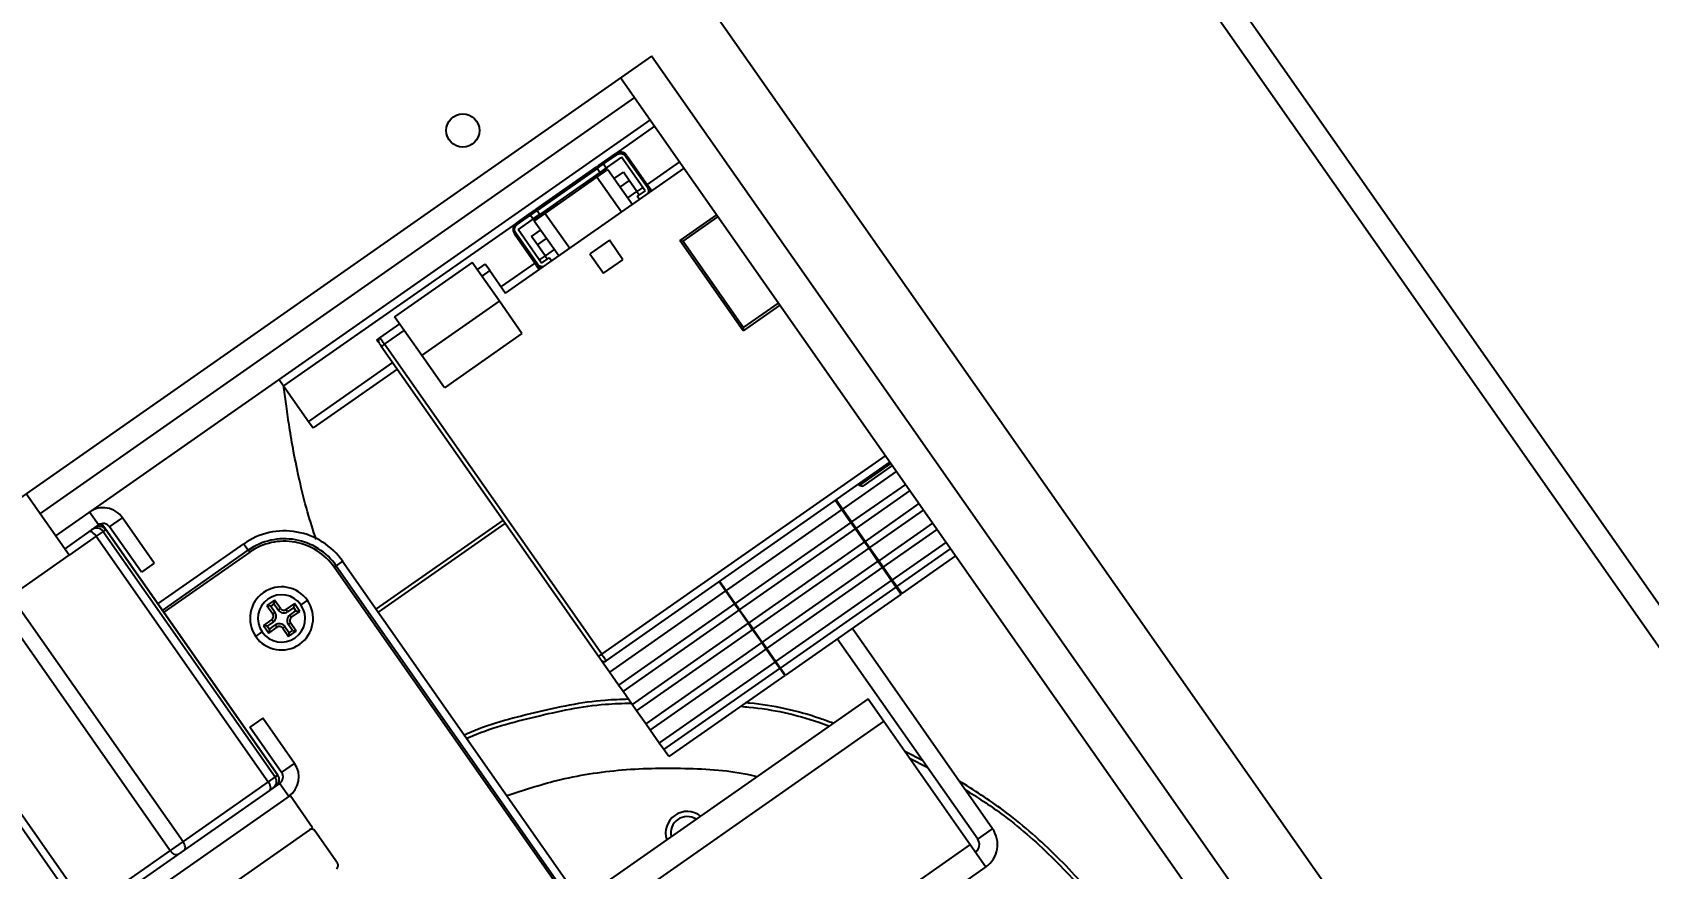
# Model space of a CAD drawing. Header units: millimetres. Extents: x 152904052 to 153933663, y 538271515 to 539240469.
# Drawn here: x 153452259.3 to 153452464.1, y 538569499 to 538569605.1 of the extents above; entities that cross this region are included whole.
import ezdxf
from ezdxf.enums import TextEntityAlignment as Align

# ---------------------------------------------------------------- set-up
doc = ezdxf.new("R2010")
doc.units = ezdxf.units.MM
doc.layers.add('POWR', color=5, linetype='Continuous')
doc.layers.add('TEXT', color=7, linetype='Continuous')
doc.styles.get("Standard").update_dxf_attribs({"font": 'Gulim.ttf'})

msp = doc.modelspace()

# ---------------------------------------------------------------- linework, layer by layer
at = {"layer": 'POWR', "color": 7}
for p, q in [((153452338.93, 538569707.72), (153452525.69, 538569441)), ((153452341.47, 538569709.5), (153452528.19, 538569442.84)), ((153452296.42, 538569677.95), (153452483.18, 538569411.24)), ((153452337.74, 538569602.02), (153452026.02, 538569383.75)), ((153452458.2, 538569430), (153452337.74, 538569602.02)), ((153452454.26, 538569427.25), (153452333.81, 538569599.27)), ((153452335.56, 538569596.77), (153452260.24, 538569544.03)), ((153452337.54, 538569593.95), (153452262.22, 538569541.2)), ((153452338.11, 538569593.13), (153452333.22, 538569589.7)), ((153452331.38, 538569588.41), (153452333.22, 538569589.7)), ((153452331.65, 538569588.36), (153452333.33, 538569589.53)), ((153452333.92, 538569589.21), (153452332, 538569587.87)), ((153452333.22, 538569589.7), (153452333.33, 538569589.53)), ((153452336.91, 538569584.96), (153452333.92, 538569589.21)), ((153452334.45, 538569589.34), (153452334.61, 538569589.45)), ((153452334.45, 538569589.34), (153452337.2, 538569585.41)), ((153452334.61, 538569589.45), (153452337.36, 538569585.52)), ((153452319.24, 538569571.98), (153452341.84, 538569587.8)), ((153452323.1, 538569582.61), (153452330.72, 538569587.95)), ((153452330.84, 538569587.78), (153452323.22, 538569582.45)), ((153452331.18, 538569587.29), (153452323.56, 538569581.96)), ((153452329.12, 538569585.61), (153452332.11, 538569587.7)), ((153452330.72, 538569587.95), (153452330.84, 538569587.78)), ((153452330.82, 538569586.67), (153452332.21, 538569587.65)), ((153452330.84, 538569587.78), (153452331.65, 538569588.36)), ((153452331.18, 538569587.29), (153452330.84, 538569587.78)), ((153452332, 538569587.87), (153452331.18, 538569587.29)), ((153452331.65, 538569588.36), (153452332, 538569587.87)), ((153452332.11, 538569587.7), (153452332, 538569587.87)), ((153452332.21, 538569587.65), (153452335.31, 538569583.23)), ((153452333.01, 538569586.5), (153452334.16, 538569587.31)), ((153452334.91, 538569586.24), (153452334.16, 538569587.31)), ((153452341.27, 538569588.62), (153452337.19, 538569585.77)), ((153452324.27, 538569582.09), (153452330.82, 538569586.67)), ((153452329.01, 538569585.77), (153452329.18, 538569585.53)), ((153452333.92, 538569582.25), (153452330.82, 538569586.67)), ((153452334.91, 538569586.24), (153452333.76, 538569585.44)), ((153452334.74, 538569584.05), (153452335.88, 538569584.85)), ((153452335.88, 538569584.85), (153452334.91, 538569586.24)), ((153452336.62, 538569585.36), (153452335.88, 538569584.85)), ((153452335.88, 538569584.85), (153452336.17, 538569584.44)), ((153452336.91, 538569584.96), (153452335.92, 538569584.27)), ((153452337.36, 538569585.52), (153452337.2, 538569585.41)), ((153452337.37, 538569585.52), (153452337.77, 538569584.95)), ((153452322.86, 538569581.22), (153452325.85, 538569583.32)), ((153452325.9, 538569583.23), (153452325.73, 538569583.48)), ((153452336.21, 538569583.86), (153452335.92, 538569584.27)), ((153452320.6, 538569580.86), (153452291.11, 538569560.22)), ((153452320.6, 538569580.86), (153452322.45, 538569582.16)), ((153452320.72, 538569580.7), (153452320.6, 538569580.86)), ((153452320.72, 538569580.7), (153452322.4, 538569581.88)), ((153452322.74, 538569581.39), (153452320.82, 538569580.04)), ((153452322.4, 538569581.88), (153452323.22, 538569582.45)), ((153452322.4, 538569581.88), (153452322.74, 538569581.39)), ((153452323.56, 538569581.96), (153452322.74, 538569581.39)), ((153452322.74, 538569581.39), (153452322.86, 538569581.22)), ((153452322.87, 538569581.11), (153452324.27, 538569582.09)), ((153452325.97, 538569576.69), (153452322.87, 538569581.11)), ((153452323.22, 538569582.45), (153452323.1, 538569582.61)), ((153452323.22, 538569582.45), (153452323.56, 538569581.96)), ((153452324.27, 538569582.09), (153452327.36, 538569577.66)), ((153452345.96, 538569581.92), (153452341.3, 538569578.65)), ((153452341.72, 538569578.58), (153452346.14, 538569581.67)), ((153452320.36, 538569579.47), (153452320.52, 538569579.59)), ((153452323.11, 538569575.54), (153452320.36, 538569579.47)), ((153452323.28, 538569575.65), (153452320.52, 538569579.59)), ((153452323.8, 538569575.78), (153452320.82, 538569580.04)), ((153452322.53, 538569579.16), (153452323.68, 538569579.96)), ((153452323.28, 538569578.1), (153452322.53, 538569579.16)), ((153452323.28, 538569578.1), (153452324.42, 538569578.9)), ((153452332.39, 538569578.68), (153452329.93, 538569576.96)), ((153452334.11, 538569576.22), (153452332.39, 538569578.68)), ((153452341.3, 538569578.65), (153452341.72, 538569578.58)), ((153452349.33, 538569567.18), (153452341.3, 538569578.65)), ((153452324.25, 538569576.7), (153452323.28, 538569578.1)), ((153452324.25, 538569576.7), (153452323.51, 538569576.19)), ((153452325.4, 538569577.51), (153452324.25, 538569576.7)), ((153452324.25, 538569576.7), (153452324.54, 538569576.29)), ((153452329.93, 538569576.96), (153452331.65, 538569574.5)), ((153452341.72, 538569578.58), (153452349.4, 538569567.6)), ((153452315, 538569575.87), (153452305.17, 538569568.99)), ((153452318.45, 538569570.96), (153452315, 538569575.87)), ((153452315.65, 538569574.95), (153452316.66, 538569575.66)), ((153452317.23, 538569574.84), (153452316.22, 538569574.13)), ((153452317.23, 538569574.84), (153452316.66, 538569575.66)), ((153452317.23, 538569574.84), (153452319.24, 538569571.98)), ((153452322.94, 538569575.79), (153452318.67, 538569572.8)), ((153452323.28, 538569575.65), (153452323.11, 538569575.54)), ((153452323.11, 538569575.54), (153452323.51, 538569574.97)), ((153452323.8, 538569575.78), (153452324.78, 538569576.47)), ((153452325.07, 538569576.06), (153452324.78, 538569576.47)), ((153452331.65, 538569574.5), (153452334.11, 538569576.22)), ((153452308.62, 538569564.08), (153452318.45, 538569570.96)), ((153452321.31, 538569566.86), (153452318.45, 538569570.96)), ((153452353.99, 538569570.45), (153452349.33, 538569567.18)), ((153452349.4, 538569567.6), (153452353.82, 538569570.7)), ((153452308.62, 538569564.08), (153452305.17, 538569568.99)), ((153452302.91, 538569566.03), (153452303.32, 538569566.32)), ((153452303.32, 538569566.32), (153452305.82, 538569568.07)), ((153452303.89, 538569565.5), (153452306.39, 538569567.25)), ((153452321.31, 538569566.86), (153452311.48, 538569559.98)), ((153452349.33, 538569567.18), (153452349.4, 538569567.6)), ((153452303.1, 538569565.77), (153452302.91, 538569566.03)), ((153452331.02, 538569525.9), (153452303.48, 538569565.22)), ((153452331.43, 538569526.18), (153452303.89, 538569565.5)), ((153452304.92, 538569563.17), (153452294.27, 538569555.71)), ((153452305.49, 538569562.35), (153452294.84, 538569554.89)), ((153452311.48, 538569559.98), (153452308.62, 538569564.08)), ((153452290.54, 538569561.04), (153452291.11, 538569560.22)), ((153452291.11, 538569560.22), (153452294.27, 538569555.71)), ((153452294.27, 538569555.71), (153452294.84, 538569554.89)), ((153452331.43, 538569526.18), (153452367.37, 538569551.35)), ((153452332, 538569525.36), (153452367.94, 538569550.53)), ((153452364.08, 538569547.59), (153452368.06, 538569550.37)), ((153452368.23, 538569550.12), (153452364.5, 538569547.51)), ((153452368.75, 538569549.37), (153452361.93, 538569544.6)), ((153452263.94, 538569538.75), (153452258.49, 538569546.53)), ((153452369.9, 538569547.73), (153452363.08, 538569542.96)), ((153452363.65, 538569542.14), (153452370.47, 538569546.92)), ((153452363.97, 538569547.75), (153452364.08, 538569547.59)), ((153452364.08, 538569547.59), (153452364.5, 538569547.51)), ((153452267.67, 538569542.58), (153452266.52, 538569544.22)), ((153452361.85, 538569544.54), (153452347.18, 538569534.27)), ((153452361.04, 538569545.7), (153452361.85, 538569544.54)), ((153452361.93, 538569544.6), (153452361.12, 538569545.75)), ((153452361.85, 538569544.54), (153452362.99, 538569542.9)), ((153452363.08, 538569542.96), (153452361.93, 538569544.6)), ((153452371.62, 538569545.28), (153452364.8, 538569540.5)), ((153452365.37, 538569539.68), (153452372.19, 538569544.46)), ((153452267.67, 538569542.58), (153452263.37, 538569539.57)), ((153452268.23, 538569541.75), (153452267.37, 538569541.15)), ((153452267.95, 538569542.71), (153452268.25, 538569542.28)), ((153452268.04, 538569542.74), (153452268.55, 538569542.02)), ((153452268.57, 538569541.99), (153452268.05, 538569542.74)), ((153452268.57, 538569541.99), (153452268.23, 538569541.75)), ((153452268.23, 538569541.75), (153452290.03, 538569510.62)), ((153452290.37, 538569510.86), (153452268.57, 538569541.99)), ((153452268.57, 538569541.99), (153452290.37, 538569510.86)), ((153452268.57, 538569541.99), (153452268.57, 538569541.99)), ((153452269.06, 538569542.33), (153452270.7, 538569543.48)), ((153452273.08, 538569536.6), (153452269.06, 538569542.33)), ((153452274.71, 538569537.75), (153452270.7, 538569543.48)), ((153452318.91, 538569543.18), (153452302.84, 538569531.93)), ((153452303.12, 538569531.52), (153452319.2, 538569542.77)), ((153452362.99, 538569542.9), (153452348.33, 538569532.63)), ((153452348.9, 538569531.81), (153452363.57, 538569542.08)), ((153452362.99, 538569542.9), (153452363.57, 538569542.08)), ((153452363.65, 538569542.14), (153452363.08, 538569542.96)), ((153452363.57, 538569542.08), (153452364.71, 538569540.44)), ((153452364.8, 538569540.5), (153452363.65, 538569542.14)), ((153452373.34, 538569542.82), (153452366.52, 538569538.04)), ((153452367.09, 538569537.22), (153452373.91, 538569542)), ((153452267.37, 538569541.15), (153452263.94, 538569538.75)), ((153452267.37, 538569541.15), (153452289.17, 538569510.02)), ((153452275.17, 538569532.57), (153452286.06, 538569540.2)), ((153452286.06, 538569540.2), (153452286.63, 538569539.38)), ((153452364.71, 538569540.44), (153452350.05, 538569530.18)), ((153452364.71, 538569540.44), (153452365.29, 538569539.62)), ((153452365.37, 538569539.68), (153452364.8, 538569540.5)), ((153452368.24, 538569535.59), (153452375.06, 538569540.36)), ((153452042.77, 538569383.88), (153452263.94, 538569538.75)), ((153452274.71, 538569537.75), (153452273.08, 538569536.6)), ((153452275.74, 538569531.75), (153452286.63, 538569539.38)), ((153452286.81, 538569539.13), (153452275.91, 538569531.5)), ((153452286.81, 538569539.13), (153452286.63, 538569539.38)), ((153452298.59, 538569537.99), (153452297.78, 538569537.41)), ((153452298.59, 538569537.99), (153452331.29, 538569491.29)), ((153452350.62, 538569529.36), (153452365.29, 538569539.62)), ((153452366.43, 538569537.99), (153452351.77, 538569527.72)), ((153452365.29, 538569539.62), (153452366.43, 538569537.99)), ((153452366.52, 538569538.04), (153452365.37, 538569539.68)), ((153452366.43, 538569537.99), (153452367.01, 538569537.17)), ((153452367.09, 538569537.22), (153452366.52, 538569538.04)), ((153452368.81, 538569534.77), (153452375.63, 538569539.54)), ((153452376.26, 538569538.65), (153452369.43, 538569533.88)), ((153452297.53, 538569537.24), (153452297.78, 538569537.41)), ((153452327.75, 538569494.08), (153452297.53, 538569537.24)), ((153452297.78, 538569537.41), (153452328.75, 538569493.18)), ((153452352.35, 538569526.9), (153452367.01, 538569537.17)), ((153452367.01, 538569537.17), (153452368.16, 538569535.53)), ((153452368.24, 538569535.59), (153452367.09, 538569537.22)), ((153452256.56, 538569533.58), (153452278.36, 538569502.45)), ((153452347.1, 538569534.21), (153452332.4, 538569523.92)), ((153452347.1, 538569534.21), (153452346.29, 538569535.37)), ((153452346.37, 538569535.43), (153452347.18, 538569534.27)), ((153452348.25, 538569532.58), (153452347.1, 538569534.21)), ((153452347.18, 538569534.27), (153452348.33, 538569532.63)), ((153452353.49, 538569525.26), (153452368.16, 538569535.53)), ((153452354.07, 538569524.44), (153452368.73, 538569534.71)), ((153452369.35, 538569533.82), (153452354.69, 538569523.55)), ((153452368.16, 538569535.53), (153452368.73, 538569534.71)), ((153452368.81, 538569534.77), (153452368.24, 538569535.59)), ((153452368.73, 538569534.71), (153452369.35, 538569533.82)), ((153452369.43, 538569533.88), (153452368.81, 538569534.77)), ((153452254.92, 538569532.43), (153452276.72, 538569501.3)), ((153452289.97, 538569533.05), (153452288.99, 538569532.36)), ((153452289.48, 538569532.27), (153452288.99, 538569532.36)), ((153452288.99, 538569532.36), (153452289.73, 538569531.29)), ((153452289.88, 538569532.56), (153452289.48, 538569532.27)), ((153452289.48, 538569532.27), (153452290.02, 538569531.49)), ((153452289.88, 538569532.56), (153452289.97, 538569533.05)), ((153452290.43, 538569531.78), (153452289.88, 538569532.56)), ((153452290.71, 538569531.98), (153452289.97, 538569533.05)), ((153452290.43, 538569531.78), (153452290.71, 538569531.98)), ((153452292.48, 538569532.6), (153452291.41, 538569531.86)), ((153452291.61, 538569531.57), (153452291.41, 538569531.86)), ((153452292.39, 538569532.11), (153452291.61, 538569531.57)), ((153452291.9, 538569531.16), (153452292.67, 538569531.71)), ((153452292.1, 538569530.87), (153452293.16, 538569531.62)), ((153452292.39, 538569532.11), (153452292.48, 538569532.6)), ((153452292.67, 538569531.71), (153452292.39, 538569532.11)), ((153452293.16, 538569531.62), (153452292.48, 538569532.6)), ((153452292.67, 538569531.71), (153452293.16, 538569531.62)), ((153452294.13, 538569533.03), (153452293.31, 538569532.46)), ((153452348.25, 538569532.58), (153452333.55, 538569522.28)), ((153452334.12, 538569521.46), (153452348.82, 538569531.76)), ((153452348.25, 538569532.58), (153452348.82, 538569531.76)), ((153452348.9, 538569531.81), (153452348.33, 538569532.63)), ((153452349.97, 538569530.12), (153452348.82, 538569531.76)), ((153452348.9, 538569531.81), (153452350.05, 538569530.18)), ((153452289.61, 538569530.6), (153452288.54, 538569529.85)), ((153452288.54, 538569529.85), (153452289.23, 538569528.87)), ((153452289.03, 538569529.76), (153452288.54, 538569529.85)), ((153452289.81, 538569530.31), (153452289.03, 538569529.76)), ((153452289.03, 538569529.76), (153452289.32, 538569529.36)), ((153452289.23, 538569528.87), (153452290.3, 538569529.61)), ((153452289.32, 538569529.36), (153452290.1, 538569529.9)), ((153452289.81, 538569530.31), (153452289.61, 538569530.6)), ((153452290.02, 538569531.49), (153452289.73, 538569531.29)), ((153452290.1, 538569529.9), (153452290.3, 538569529.61)), ((153452291.28, 538569529.69), (153452290.99, 538569529.49)), ((153452290.99, 538569529.49), (153452291.74, 538569528.42)), ((153452291.28, 538569529.69), (153452291.83, 538569528.91)), ((153452291.69, 538569529.98), (153452291.98, 538569530.18)), ((153452292.23, 538569529.2), (153452291.69, 538569529.98)), ((153452291.9, 538569531.16), (153452292.1, 538569530.87)), ((153452292.72, 538569529.11), (153452291.98, 538569530.18)), ((153452349.97, 538569530.12), (153452335.27, 538569519.82)), ((153452349.97, 538569530.12), (153452350.54, 538569529.3)), ((153452350.62, 538569529.36), (153452350.05, 538569530.18)), ((153452380.96, 538569504.04), (153452363.15, 538569529.48)), ((153452287.58, 538569528.44), (153452288.4, 538569529.01)), ((153452289.32, 538569529.36), (153452289.23, 538569528.87)), ((153452291.74, 538569528.42), (153452292.72, 538569529.11)), ((153452291.83, 538569528.91), (153452291.74, 538569528.42)), ((153452291.83, 538569528.91), (153452292.23, 538569529.2)), ((153452292.23, 538569529.2), (153452292.72, 538569529.11)), ((153452335.84, 538569519), (153452350.54, 538569529.3)), ((153452351.69, 538569527.66), (153452336.99, 538569517.37)), ((153452351.69, 538569527.66), (153452350.54, 538569529.3)), ((153452350.62, 538569529.36), (153452351.77, 538569527.72)), ((153452351.69, 538569527.66), (153452352.26, 538569526.84)), ((153452352.35, 538569526.9), (153452351.77, 538569527.72)), ((153452379.08, 538569502.72), (153452361.27, 538569528.16)), ((153452337.56, 538569516.55), (153452352.26, 538569526.84)), ((153452353.41, 538569525.2), (153452352.26, 538569526.84)), ((153452352.35, 538569526.9), (153452353.49, 538569525.26)), ((153452243.67, 538569524.55), (153452265.46, 538569493.42)), ((153452244.45, 538569525.1), (153452266.24, 538569493.97)), ((153452332.4, 538569523.92), (153452331.4, 538569525.34)), ((153452333.55, 538569522.28), (153452332.4, 538569523.92)), ((153452338.71, 538569514.91), (153452353.41, 538569525.2)), ((153452339.28, 538569514.09), (153452353.98, 538569524.38)), ((153452354.61, 538569523.49), (153452339.91, 538569513.2)), ((153452353.98, 538569524.38), (153452353.41, 538569525.2)), ((153452353.49, 538569525.26), (153452354.07, 538569524.44)), ((153452354.61, 538569523.49), (153452353.98, 538569524.38)), ((153452354.07, 538569524.44), (153452354.69, 538569523.55)), ((153452334.12, 538569521.46), (153452333.55, 538569522.28)), ((153452335.27, 538569519.82), (153452334.12, 538569521.46)), ((153452365.2, 538569520.53), (153452328.71, 538569494.98)), ((153452335.84, 538569519), (153452335.27, 538569519.82)), ((153452365.2, 538569520.53), (153452367.18, 538569517.71)), ((153452288.48, 538569518.09), (153452286.84, 538569516.94)), ((153452292.49, 538569512.35), (153452288.48, 538569518.09)), ((153452367.18, 538569517.71), (153452330.69, 538569492.15)), ((153452336.99, 538569517.37), (153452335.84, 538569519)), ((153452337.56, 538569516.55), (153452336.99, 538569517.37)), ((153452367.18, 538569517.71), (153452378.13, 538569502.06)), ((153452290.86, 538569511.2), (153452286.84, 538569516.94)), ((153452338.71, 538569514.91), (153452337.56, 538569516.55)), ((153452339.28, 538569514.09), (153452338.71, 538569514.91)), ((153452339.91, 538569513.2), (153452339.28, 538569514.09)), ((153452372.08, 538569512.72), (153452369.9, 538569513.82)), ((153452290.86, 538569511.2), (153452292.49, 538569512.35)), ((153452370.51, 538569512.95), (153452372.68, 538569511.85)), ((153452266.36, 538569492.83), (153452290.61, 538569509.81)), ((153452289.17, 538569510.02), (153452278.36, 538569502.45)), ((153452290.03, 538569510.62), (153452289.17, 538569510.02)), ((153452290.37, 538569510.86), (153452290.03, 538569510.62)), ((153452290.37, 538569510.86), (153452290.37, 538569510.86)), ((153452290.61, 538569509.81), (153452291.76, 538569508.17)), ((153452291.92, 538569508.29), (153452267.35, 538569491.08)), ((153452294.79, 538569504.19), (153452291.92, 538569508.29)), ((153452294.79, 538569504.19), (153452270.22, 538569486.99)), ((153452297.94, 538569499.69), (153452295.08, 538569503.78)), ((153452379.08, 538569502.72), (153452380.96, 538569504.04)), ((153452276.72, 538569501.3), (153452266.24, 538569493.97)), ((153452278.36, 538569502.45), (153452276.72, 538569501.3)), ((153452378.13, 538569502.06), (153452325.77, 538569465.39)), ((153452378.13, 538569502.06), (153452380.11, 538569499.24)), ((153452380.11, 538569499.24), (153452358.61, 538569484.18))]:
    msp.add_line(p, q, dxfattribs=at)
at = {"layer": 'POWR', "color": 7, "flags": 128}
for points in [[(153452267.37, 538569541.15), (153452267.25, 538569541.31), (153452267.12, 538569541.44), (153452266.99, 538569541.56), (153452266.85, 538569541.65), (153452266.72, 538569541.71), (153452266.6, 538569541.74), (153452266.5, 538569541.73), (153452266.41, 538569541.7)], [(153452289.35, 538569508.93), (153452289.42, 538569509), (153452289.46, 538569509.1), (153452289.47, 538569509.22), (153452289.46, 538569509.36), (153452289.42, 538569509.52), (153452289.36, 538569509.69), (153452289.27, 538569509.86), (153452289.17, 538569510.02)], [(153452277.72, 538569500.79), (153452277.63, 538569500.74), (153452277.51, 538569500.73), (153452277.39, 538569500.76), (153452277.25, 538569500.81), (153452277.11, 538569500.9), (153452276.97, 538569501.01), (153452276.84, 538569501.15), (153452276.72, 538569501.3)], [(153452278.54, 538569501.36), (153452278.6, 538569501.43), (153452278.64, 538569501.53), (153452278.66, 538569501.65), (153452278.65, 538569501.79), (153452278.61, 538569501.95), (153452278.54, 538569502.12), (153452278.46, 538569502.29), (153452278.36, 538569502.45)]]:
    msp.add_lwpolyline(points, dxfattribs=at)
at = {"layer": 'POWR', "color": 7}
msp.add_circle((153452313.82, 538569592.6), 2.1, dxfattribs=at)
for centre, radius, start, end in [((153452333.79, 538569588.88), 1, 35, 125), ((153452331.49, 538569588.24), 0.2, 35, 125), ((153452336.55, 538569584.95), 1, 350.573, 35), ((153452321.18, 538569580.05), 1, 125, 215), ((153452322.56, 538569581.99), 0.2, 125, 215), ((153452323.93, 538569576.11), 1, 215, 259.427), ((153452268.24, 538569541.76), 3, 35, 125), ((153452267.41, 538569541.18), 1, 34.9891, 124.9891), ((153452267.75, 538569541.42), 1, 35, 125), ((153452267.75, 538569541.42), 1, 34.9891, 124.9891), ((153452268.24, 538569541.76), 1, 35, 125), ((153452291.22, 538569532.82), 9, 35, 125), ((153452291.22, 538569532.82), 8, 35, 125), ((153452291.22, 538569532.82), 7.7, 35, 125), ((153452290.85, 538569530.73), 4, 35, 215), ((153452290.85, 538569530.73), 3, 35, 215), ((153452290.85, 538569530.73), 4, 215, 35), ((153452290.85, 538569530.73), 3, 215, 35), ((153452291.12, 538569532.27), 0.851, 215, 305), ((153452291.12, 538569532.27), 0.5, 215, 305), ((153452289.32, 538569531.01), 0.5, 305, 35), ((153452289.32, 538569531.01), 0.851, 305, 35), ((153452290.58, 538569529.2), 0.851, 35, 125), ((153452290.58, 538569529.2), 0.5, 35, 125), ((153452292.39, 538569530.46), 0.851, 125, 215), ((153452292.39, 538569530.46), 0.5, 125, 215), ((153452290.04, 538569510.63), 1, 305, 35), ((153452290.04, 538569510.63), 3, 305, 35), ((153452289.21, 538569510.05), 1, 305.0109, 35.0109), ((153452289.55, 538569510.29), 1, 305, 35), ((153452289.55, 538569510.29), 1, 305.0109, 35.0109), ((153452342.27, 538569503.5), 2.75, 51.9124, 198.0876), ((153452342.27, 538569503.5), 2.1, 125, 192.6073), ((153452342.27, 538569503.5), 2.1, 57.3927, 125), ((153452294.67, 538569503.5), 0.5, 35, 125), ((153452378.13, 538569502.06), 3.45, 305, 35), ((153452378.13, 538569502.06), 1.15, 305, 35), ((153452297.53, 538569499.4), 0.5, 305, 35)]:
    msp.add_arc(centre, radius, start, end, dxfattribs=at)
for points, knots in [([(153452333.33, 538569589.53), (153452333.42, 538569589.58), (153452333.56, 538569589.66), (153452333.77, 538569589.68), (153452333.93, 538569589.67), (153452334.09, 538569589.63), (153452334.28, 538569589.53), (153452334.38, 538569589.41), (153452334.45, 538569589.34)], [0, 0, 0, 0, 0.239443, 0.36994, 0.5, 0.630497, 0.760557, 1, 1, 1, 1]), ([(153452331.38, 538569588.41), (153452331.37, 538569588.4), (153452331.35, 538569588.39), (153452331.27, 538569588.33), (153452331.19, 538569588.28), (153452331.08, 538569588.2), (153452330.93, 538569588.1), (153452330.8, 538569588.01), (153452330.72, 538569587.95)], [0, 0, 0, 0, 0.239443, 0.36994, 0.5, 0.630497, 0.760557, 1, 1, 1, 1]), ([(153452337.2, 538569585.41), (153452337.25, 538569585.32), (153452337.33, 538569585.18), (153452337.35, 538569584.97), (153452337.34, 538569584.81), (153452337.31, 538569584.68), (153452337.27, 538569584.61), (153452337.26, 538569584.59)], [0, 0, 0, 0, 0.349844, 0.54051, 0.730538, 0.921204, 1, 1, 1, 1]), ([(153452320.52, 538569579.59), (153452320.47, 538569579.68), (153452320.4, 538569579.81), (153452320.37, 538569580.02), (153452320.38, 538569580.19), (153452320.43, 538569580.34), (153452320.52, 538569580.53), (153452320.64, 538569580.63), (153452320.72, 538569580.7)], [0, 0, 0, 0, 0.239443, 0.36994, 0.5, 0.630497, 0.760557, 1, 1, 1, 1]), ([(153452323.1, 538569582.61), (153452323.02, 538569582.56), (153452322.89, 538569582.47), (153452322.74, 538569582.36), (153452322.64, 538569582.29), (153452322.55, 538569582.23), (153452322.47, 538569582.17), (153452322.46, 538569582.16), (153452322.45, 538569582.16)], [0, 0, 0, 0, 0.239443, 0.36994, 0.5, 0.630497, 0.760557, 1, 1, 1, 1]), ([(153452324.02, 538569575.32), (153452324, 538569575.32), (153452323.92, 538569575.31), (153452323.79, 538569575.32), (153452323.63, 538569575.37), (153452323.44, 538569575.46), (153452323.34, 538569575.58), (153452323.28, 538569575.65)], [0, 0, 0, 0, 0.079501, 0.269515, 0.460167, 0.650181, 1, 1, 1, 1]), ([(153452295.23, 538569540.73), (153452294.86, 538569541.89), (153452294.04, 538569544.4), (153452293.13, 538569548.13), (153452292.39, 538569551.72), (153452291.86, 538569554.83), (153452291.47, 538569557.53), (153452291.23, 538569559.31), (153452291.12, 538569560.21), (153452291.11, 538569560.32)], [0, 0, 0, 0, 0.181096, 0.390589, 0.572408, 0.729693, 0.863626, 0.983614, 1, 1, 1, 1]), ([(153452334.81, 538569520.47), (153452333.82, 538569520.44), (153452329.8, 538569520.32), (153452322.93, 538569518.82), (153452316.96, 538569517.28), (153452314.14, 538569515.98), (153452314.04, 538569515.93)], [0, 0, 0, 0, 0.138759, 0.564722, 0.983649, 1, 1, 1, 1]), ([(153452314.33, 538569515.52), (153452314.4, 538569515.55), (153452317.16, 538569516.82), (153452323.05, 538569518.33), (153452329.97, 538569519.84), (153452334.07, 538569519.96), (153452335.15, 538569519.99)], [0, 0, 0, 0, 0.010585, 0.425896, 0.848183, 1, 1, 1, 1]), ([(153452349.02, 538569519.58), (153452349.37, 538569519.55), (153452352.73, 538569519.28), (153452356.54, 538569518.44), (153452359.82, 538569517.25), (153452360.27, 538569517.08)], [0, 0, 0, 0, 0.092851, 0.875095, 1, 1, 1, 1]), ([(153452360.77, 538569517.43), (153452360.2, 538569517.64), (153452356.78, 538569518.89), (153452353.01, 538569519.75), (153452349.82, 538569520.01), (153452349.65, 538569520.02)], [0, 0, 0, 0, 0.1599268, 0.9556562, 1, 1, 1, 1]), ([(153452319.41, 538569508.26), (153452321.5, 538569508.95), (153452326.25, 538569510.52), (153452334.04, 538569511.71), (153452342.47, 538569511.82), (153452348.24, 538569511.42), (153452351.05, 538569510.69), (153452351.12, 538569510.67)], [0, 0, 0, 0, 0.205347, 0.466225, 0.729578, 0.992931, 1, 1, 1, 1]), ([(153452410.04, 538569450.31), (153452410.07, 538569451.03), (153452410.23, 538569454.78), (153452409.37, 538569461.58), (153452407.39, 538569470.52), (153452404.18, 538569479.13), (153452399.94, 538569487.17), (153452394.79, 538569494.5), (153452388.89, 538569500.93), (153452382.86, 538569506.22), (153452378.58, 538569508.95), (153452376.67, 538569510.17)], [0, 0, 0, 0, 0.030131, 0.157165, 0.285275, 0.413386, 0.54042, 0.665356, 0.787271, 0.905377, 1, 1, 1, 1]), ([(153452377.46, 538569509.04), (153452379, 538569508.06), (153452382.89, 538569505.56), (153452388.54, 538569500.57), (153452394.4, 538569494.18), (153452399.51, 538569486.91), (153452403.72, 538569478.92), (153452406.92, 538569470.38), (153452408.87, 538569461.5), (153452409.72, 538569454.97), (153452409.58, 538569451.48), (153452409.56, 538569450.99)], [0, 0, 0, 0, 0.078951, 0.200388, 0.325741, 0.454201, 0.584818, 0.716542, 0.848265, 0.978883, 1, 1, 1, 1])]:
    msp.add_open_spline(points, degree=3, knots=knots, dxfattribs=at)
for points in [[(153452303.32, 538569566.32), (153452303.27, 538569566.28), (153452303.17, 538569566.19), (153452303.1, 538569566), (153452303.1, 538569565.8), (153452303.17, 538569565.68), (153452303.2, 538569565.62)], [(153452303.89, 538569565.5), (153452303.82, 538569565.61), (153452303.67, 538569565.82), (153452303.48, 538569566.09), (153452303.35, 538569566.28), (153452303.33, 538569566.31), (153452303.32, 538569566.32)], [(153452303.2, 538569565.62), (153452303.2, 538569565.62), (153452303.21, 538569565.61), (153452303.28, 538569565.51), (153452303.37, 538569565.38), (153452303.45, 538569565.27), (153452303.48, 538569565.22)], [(153452303.48, 538569565.22), (153452303.49, 538569565.22), (153452303.5, 538569565.23), (153452303.6, 538569565.29), (153452303.73, 538569565.39), (153452303.84, 538569565.46), (153452303.89, 538569565.5)], [(153452331.43, 538569526.18), (153452331.37, 538569526.15), (153452331.26, 538569526.07), (153452331.13, 538569525.98), (153452331.03, 538569525.91), (153452331.02, 538569525.9), (153452331.02, 538569525.9)], [(153452331.02, 538569525.9), (153452331.05, 538569525.84), (153452331.13, 538569525.73), (153452331.22, 538569525.6), (153452331.29, 538569525.5), (153452331.3, 538569525.49), (153452331.3, 538569525.49)], [(153452331.3, 538569525.49), (153452331.35, 538569525.44), (153452331.43, 538569525.34), (153452331.62, 538569525.27), (153452331.83, 538569525.27), (153452331.94, 538569525.33), (153452332, 538569525.36)], [(153452332, 538569525.36), (153452331.99, 538569525.38), (153452331.97, 538569525.4), (153452331.84, 538569525.59), (153452331.65, 538569525.86), (153452331.5, 538569526.08), (153452331.43, 538569526.18)]]:
    msp.add_open_spline(points, degree=3, dxfattribs=at)

# ---------------------------------------------------------------- texts
at = {"layer": 'TEXT'}
msp.add_text('전기실#CD', height=4550, rotation=34.9999, dxfattribs=at).set_placement((153466474.48, 538561025.28), align=Align.CENTER)

doc.saveas('drawing.dxf')
